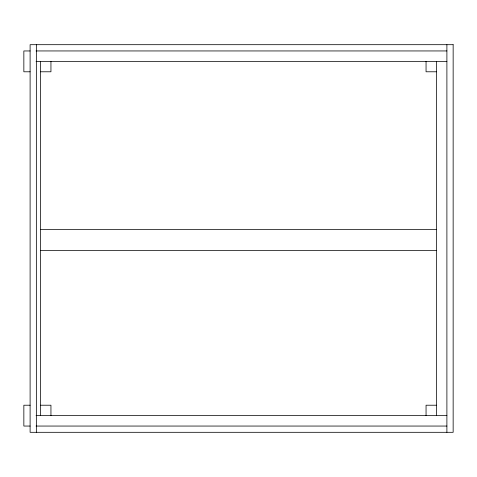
<?xml version="1.0" encoding="UTF-8"?>
<svg xmlns="http://www.w3.org/2000/svg" width="477" height="477" viewBox="0 0 477 477"><rect width="100%" height="100%" fill="white"/><g stroke="black" fill="none" stroke-linecap="round" stroke-linejoin="round"><path stroke-width="0.72" d="M30.105 50.956L23.85 50.956L23.85 71.794L30.105 71.794M36.055 50.944L446.895 50.944M36.055 61.36L446.895 61.36M40.521 71.783L50.944 71.783L50.944 61.36M436.479 71.783L426.056 71.783L426.056 61.36M40.521 229.562L436.479 229.562M40.521 250.425L436.479 250.425M30.105 405.217L23.85 405.217L23.85 426.056L30.105 426.056M40.521 405.217L50.944 405.217L50.944 415.64M436.479 405.217L426.056 405.217L426.056 415.64M36.055 415.64L446.895 415.64M36.055 426.056L446.895 426.056M446.895 44.689L446.895 432.311M436.479 61.36L436.479 415.64M40.521 61.36L40.521 415.64M36.353 44.689L36.353 432.311M453.15 44.689L30.105 44.689L30.105 432.311L453.15 432.311L453.15 44.689"/></g></svg>
